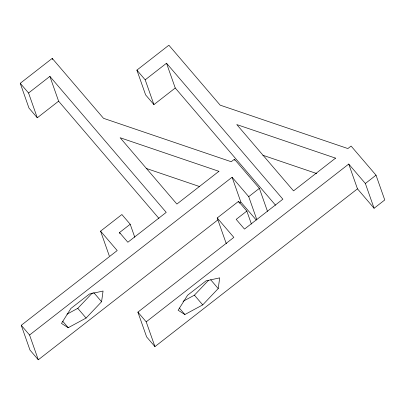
<?xml version="1.0" encoding="UTF-8"?>
<svg xmlns="http://www.w3.org/2000/svg" width="405" height="405" viewBox="0 0 405 405"><rect width="100%" height="100%" fill="white"/><g stroke="black" fill="none" stroke-linecap="round" stroke-linejoin="round"><path stroke-width="0.61" d="M101.579 301.735L103.057 291.043L89.409 294.025L70.91 308.438L61.489 323.428L68.243 327.706L86.083 318.052L101.579 301.735L93.661 292.486M218.219 288.568L219.697 277.87L206.049 280.852L187.55 295.265L178.129 310.255L184.882 314.533L202.723 304.884L218.219 288.568L210.701 279.779M66.962 314.194L77.775 308.342L92.406 292.931M183.06 301.315L194.415 295.169L208.615 280.214M37.285 117.784L28.563 93.003L49.881 76.393L58.609 101.174L37.285 117.784L28.978 108.074L20.25 83.293L52.23 58.381L103.513 118.316L231.225 161.732L234.449 159.221L259.382 188.355L267.487 211.364M153.925 104.611L145.203 79.831L166.521 63.226L175.249 88.007L153.925 104.611L145.618 94.902L136.89 70.121L168.87 45.208L220.158 105.143L347.865 148.559L351.089 146.048L376.022 175.183L384.75 199.964L374.088 208.266L357.468 188.841L348.74 164.065L146.21 321.838L154.938 346.619L357.468 188.841M109.299 255.919L100.572 231.139L121.895 214.528L130.202 224.243L134.774 237.224M119.961 233.725L119.546 232.546L130.202 224.243M217.88 219.89L38.298 359.792L29.985 350.082L21.257 325.301L117.197 250.563L100.572 231.139M38.298 359.792L29.57 335.011L232.1 177.233L248.726 196.658L256.826 219.667M226.734 243.673L225.939 242.747L217.217 217.966L238.535 201.361L246.842 211.071L251.414 224.051M239.33 203.178L240.828 202.014L232.1 177.233M248.726 196.658L259.382 188.355M246.842 211.071L236.186 219.373L244.493 229.088L282.872 199.194L166.521 63.226M154.938 346.619L146.625 336.909L137.897 312.128L233.837 237.391L217.217 217.966M374.088 208.266L365.366 183.485L376.022 175.183M262.865 155.252L316.745 173.568M146.225 168.419L199.503 186.533M348.74 164.065L365.366 183.485M175.249 88.007L275.562 205.234M136.89 70.121L145.203 79.831M240.828 202.014L256.233 220.016M49.881 76.393L166.227 212.367L127.853 242.261L119.546 232.546M58.609 101.174L158.922 218.406M20.25 83.293L28.563 93.003M194.415 295.169L202.723 304.884M179.344 308.058L184.882 314.533M137.897 312.128L146.21 321.838M77.775 308.342L86.083 318.052M62.699 321.231L68.243 327.706M21.257 325.301L29.57 335.011M234.449 159.221L234.865 160.4M238.535 201.361L238.95 202.54M52.23 58.381L52.645 59.56M218.918 171.32L176.889 204.059L120.138 137.735L218.918 171.32M335.558 158.147L293.529 190.887L236.778 124.568L335.558 158.147"/></g></svg>
